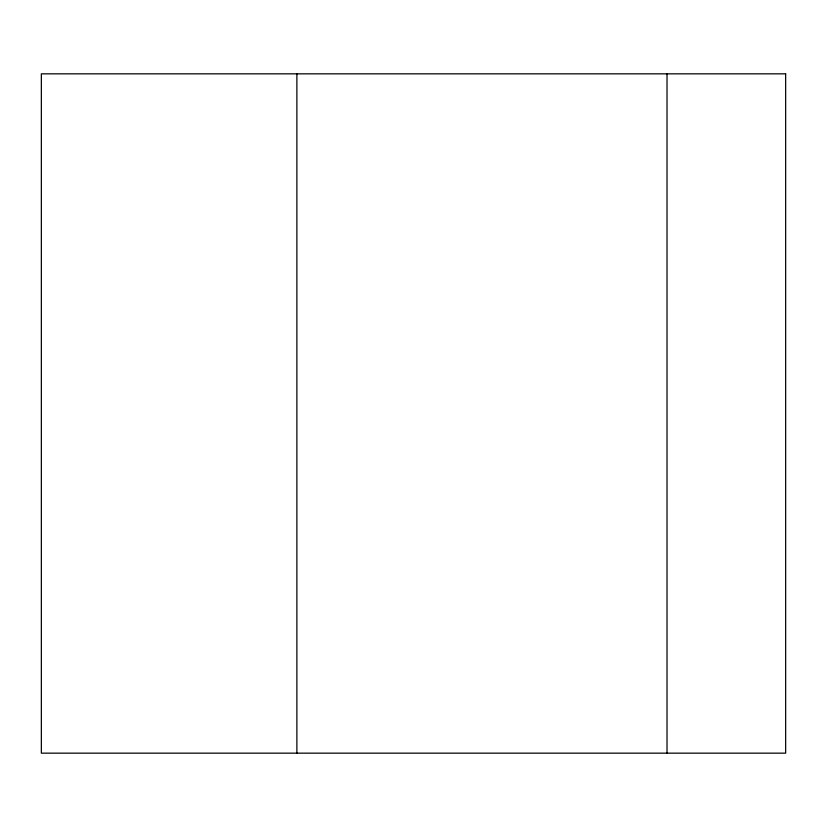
<?xml version="1.0" encoding="UTF-8"?>
<svg xmlns="http://www.w3.org/2000/svg" width="827" height="827" viewBox="0 0 827 827"><rect width="100%" height="100%" fill="white"/><g stroke="black" fill="none" stroke-linecap="round" stroke-linejoin="round"><path stroke-width="1.24" d="M667.017 73.841L667.017 753.159M296.883 73.841L296.883 753.159M785.65 73.841L41.35 73.841L41.35 753.159L785.65 753.159L785.65 73.841"/></g></svg>
